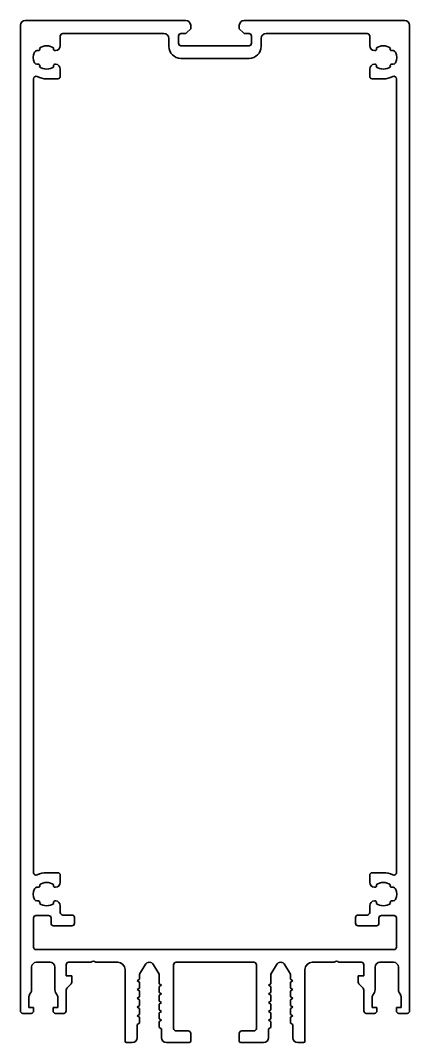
# Model space of a CAD drawing. Header units: millimetres. Extents: x -40 to 40, y 0 to 210.
import ezdxf

# ---------------------------------------------------------------- set-up
doc = ezdxf.new("R2010")
doc.units = ezdxf.units.MM
doc.layers.add('S03_AL_Kontur', color=7, linetype='Continuous', lineweight=35, true_color=0xffffff)

msp = doc.modelspace()

# ---------------------------------------------------------------- linework, layer by layer
at = {"layer": 'S03_AL_Kontur'}
for p, q in [((-39, 210), (-6, 210)), ((6, 210), (39, 210)), ((-40, 6.5), (-40, 209)), ((-5, 208.3), (-5.85, 207.45)), ((-5, 209), (-5, 208.3)), ((5, 208.3), (5, 209)), ((5.85, 207.45), (5, 208.3)), ((40, 209), (40, 6.5)), ((-31.8, 206.8), (-31.8, 204.8)), ((-10.5, 207.3), (-31.3, 207.3)), ((-9.5, 204.7), (-9.5, 206.3)), ((-7.5, 206.8), (-7.5, 205.3)), ((-6.21, 207.3), (-7, 207.3)), ((7, 207.3), (6.21, 207.3)), ((7.5, 205.3), (7.5, 206.8)), ((9.5, 206.3), (9.5, 204.7)), ((31.3, 207.3), (10.5, 207.3)), ((31.8, 204.8), (31.8, 206.8)), ((-36.29, 203.8), (-36.66, 203.8)), ((-32.8, 203.8), (-32.91, 203.8)), ((-7, 204.8), (7, 204.8)), ((32.91, 203.8), (32.8, 203.8)), ((36.66, 203.8), (36.29, 203.8)), ((7, 202.2), (-7, 202.2)), ((-36.66, 201), (-36.29, 201)), ((-32.91, 201), (-32.8, 201)), ((-31.8, 200), (-31.8, 198.5)), ((31.8, 198.5), (31.8, 200)), ((32.8, 201), (32.91, 201)), ((36.29, 201), (36.66, 201)), ((-37.3, 198.02), (-37.3, 34.88)), ((-32.3, 198), (-34.6, 198)), ((34.6, 198), (32.3, 198)), ((37.3, 34.88), (37.3, 198.02)), ((-34.6, 34.9), (-32.3, 34.9)), ((-31.8, 34.4), (-31.8, 32.9)), ((31.8, 32.9), (31.8, 34.4)), ((32.3, 34.9), (34.6, 34.9)), ((-36.29, 31.9), (-36.66, 31.9)), ((-32.8, 31.9), (-32.91, 31.9)), ((32.91, 31.9), (32.8, 31.9)), ((36.66, 31.9), (36.29, 31.9)), ((-36.66, 29.1), (-36.29, 29.1)), ((-32.91, 29.1), (-32.8, 29.1)), ((-31.8, 28.1), (-31.8, 26.7)), ((31.8, 26.7), (31.8, 28.1)), ((32.8, 29.1), (32.91, 29.1)), ((36.29, 29.1), (36.66, 29.1)), ((-37.3, 25.6), (-37.3, 19.6)), ((-34.2, 26.1), (-36.8, 26.1)), ((-33.7, 24.5), (-33.7, 25.6)), ((-31.3, 26.2), (-29.4, 26.2)), ((-28.9, 25.7), (-28.9, 24.5)), ((28.9, 24.5), (28.9, 25.7)), ((29.4, 26.2), (31.3, 26.2)), ((33.7, 25.6), (33.7, 24.5)), ((36.8, 26.1), (34.2, 26.1)), ((37.3, 19.6), (37.3, 25.6)), ((-29.4, 24), (-33.2, 24)), ((33.2, 24), (29.4, 24)), ((-36.8, 19.1), (36.8, 19.1)), ((-37.7, 15.5), (-37.7, 10.81)), ((-33.9, 16.5), (-36.7, 16.5)), ((-32.9, 10.81), (-32.9, 15.5)), ((-30.6, 16), (-30.6, 13.7)), ((-25.49, 16.5), (-30.1, 16.5)), ((-20, 16.5), (-24.51, 16.5)), ((-18.5, 0.3), (-18.5, 15)), ((-14.37, 16), (-15.5, 14.04)), ((-11.5, 14.04), (-12.63, 16)), ((-8.5, 16), (-8.5, 2.9)), ((8, 16.5), (-8, 16.5)), ((8.5, 2.9), (8.5, 16)), ((12.63, 16), (11.5, 14.04)), ((15.5, 14.04), (14.37, 16)), ((18.5, 15), (18.5, 0.3)), ((24.51, 16.5), (20, 16.5)), ((30.1, 16.5), (25.49, 16.5)), ((30.6, 13.7), (30.6, 16)), ((32.9, 15.5), (32.9, 10.81)), ((36.7, 16.5), (33.9, 16.5)), ((37.7, 10.81), (37.7, 15.5)), ((-30.6, 13.7), (-29.4, 13.7)), ((-29.4, 13.7), (-29.4, 12.61)), ((-15.5, 12.99), (-16, 12.7)), ((-16, 12.7), (-15.5, 12.41)), ((-15.5, 14.04), (-15.5, 12.99)), ((-11.5, 12.09), (-11.5, 14.04)), ((11.5, 14.04), (11.5, 12.09)), ((15.5, 12.99), (15.5, 14.04)), ((16, 12.7), (15.5, 12.99)), ((15.5, 12.41), (16, 12.7)), ((29.4, 12.61), (29.4, 13.7)), ((29.4, 13.7), (30.6, 13.7)), ((-30.6, 10.59), (-30.6, 6.5)), ((-29.69, 11.91), (-30.31, 11.29)), ((-15.5, 11.19), (-16, 10.9)), ((-16, 10.9), (-15.5, 10.61)), ((-15.5, 12.41), (-15.5, 11.19)), ((-15.5, 10.61), (-15.5, 9.39)), ((-11, 11.8), (-11.5, 12.09)), ((-11.5, 11.51), (-11, 11.8)), ((-11.5, 10.29), (-11.5, 11.51)), ((11.5, 12.09), (11, 11.8)), ((11, 11.8), (11.5, 11.51)), ((11.5, 11.51), (11.5, 10.29)), ((15.5, 11.19), (15.5, 12.41)), ((16, 10.9), (15.5, 11.19)), ((15.5, 10.61), (16, 10.9)), ((15.5, 9.39), (15.5, 10.61)), ((30.31, 11.29), (29.69, 11.91)), ((30.6, 6.5), (30.6, 10.59)), ((-38.3, 9.23), (-38.3, 7.2)), ((-37.83, 10.31), (-38.17, 9.73)), ((-32.43, 9.73), (-32.77, 10.31)), ((-32.3, 7.2), (-32.3, 9.23)), ((-15.5, 9.39), (-16, 9.1)), ((-16, 9.1), (-15.5, 8.81)), ((-15.5, 8.81), (-15.5, 7.59)), ((-11, 10), (-11.5, 10.29)), ((-11.5, 9.71), (-11, 10)), ((-11.5, 8.49), (-11.5, 9.71)), ((-11, 8.2), (-11.5, 8.49)), ((11.5, 10.29), (11, 10)), ((11, 10), (11.5, 9.71)), ((11.5, 8.49), (11, 8.2)), ((11.5, 9.71), (11.5, 8.49)), ((16, 9.1), (15.5, 9.39)), ((15.5, 8.81), (16, 9.1)), ((15.5, 7.59), (15.5, 8.81)), ((32.3, 9.23), (32.3, 7.2)), ((32.77, 10.31), (32.43, 9.73)), ((38.17, 9.73), (37.83, 10.31)), ((38.3, 7.2), (38.3, 9.23)), ((-38.3, 7.2), (-37.3, 7.2)), ((-37.3, 7.2), (-37.3, 6.5)), ((-33.3, 6.5), (-33.3, 7.2)), ((-33.3, 7.2), (-32.3, 7.2)), ((-15.5, 7.59), (-16, 7.3)), ((-16, 7.3), (-15.5, 7.01)), ((-15.5, 7.01), (-15.5, 5.79)), ((-11.5, 7.91), (-11, 8.2)), ((-11.5, 6.69), (-11.5, 7.91)), ((-11, 6.4), (-11.5, 6.69)), ((-11.5, 6.11), (-11, 6.4)), ((11, 8.2), (11.5, 7.91)), ((11.5, 6.69), (11, 6.4)), ((11, 6.4), (11.5, 6.11)), ((11.5, 7.91), (11.5, 6.69)), ((16, 7.3), (15.5, 7.59)), ((15.5, 7.01), (16, 7.3)), ((15.5, 5.79), (15.5, 7.01)), ((32.3, 7.2), (33.3, 7.2)), ((33.3, 7.2), (33.3, 6.5)), ((37.3, 6.5), (37.3, 7.2)), ((37.3, 7.2), (38.3, 7.2)), ((-37.8, 6), (-39.5, 6)), ((-31.1, 6), (-32.8, 6)), ((-15.5, 5.79), (-16, 5.5)), ((-16, 5.5), (-15.5, 5.21)), ((-15.5, 5.21), (-15.5, 3.99)), ((-11.5, 4.89), (-11.5, 6.11)), ((-11, 4.6), (-11.5, 4.89)), ((-11.5, 4.31), (-11, 4.6)), ((-11.5, 3.09), (-11.5, 4.31)), ((11.5, 4.89), (11, 4.6)), ((11, 4.6), (11.5, 4.31)), ((11.5, 6.11), (11.5, 4.89)), ((11.5, 4.31), (11.5, 3.09)), ((16, 5.5), (15.5, 5.79)), ((15.5, 5.21), (16, 5.5)), ((15.5, 3.99), (15.5, 5.21)), ((32.8, 6), (31.1, 6)), ((39.5, 6), (37.8, 6)), ((-15.5, 3.99), (-16, 3.7)), ((-16, 3.7), (-16, 1)), ((-11, 2.8), (-11.5, 3.09)), ((-11, 1), (-11, 2.8)), ((-8, 2.4), (-5.5, 2.4)), ((5.5, 2.4), (8, 2.4)), ((11.5, 3.09), (11, 2.8)), ((11, 2.8), (11, 1)), ((16, 3.7), (15.5, 3.99)), ((16, 1), (16, 3.7)), ((-17, 0), (-18.2, 0)), ((-5.3, 0), (-10, 0)), ((-5, 1.9), (-5, 0.3)), ((5, 0.3), (5, 1.9)), ((10, 0), (5.3, 0)), ((18.2, 0), (17, 0))]:
    msp.add_line(p, q, dxfattribs=at)
at = {"layer": 'S03_AL_Kontur', "extrusion": (0, 0, -1)}
for centre, radius, start, end in [((39, 209), 1, 360, 90), ((6, 209), 1, 90, 180), ((-6, 209), 1, 360, 90), ((-39, 209), 1, 90, 180), ((6.21, 207.8), 0.5, 225, 270), ((-6.21, 207.8), 0.5, 270, 315), ((36.29, 204.1), 0.3, 138.6828, 270), ((32.91, 204.1), 0.3, 270, 41.3172), ((32.8, 204.8), 1, 180, 270), ((7, 204.7), 2.5, 270, 0), ((-7, 204.7), 2.5, 180, 270), ((-32.8, 204.8), 1, 270, 0), ((-32.91, 204.1), 0.3, 138.6828, 270), ((-36.29, 204.1), 0.3, 270, 41.3172), ((36.29, 200.7), 0.3, 90, 221.3172), ((32.91, 200.7), 0.3, 318.6828, 90), ((32.8, 200), 1, 90, 180), ((-32.8, 200), 1, 0, 90), ((-32.91, 200.7), 0.3, 90, 221.3172), ((-36.29, 200.7), 0.3, 318.6828, 90), ((34.6, 202.4), 4.4, 270, 296.6782), ((32.3, 198.5), 0.5, 180, 270), ((-32.3, 198.5), 0.5, 270, 0), ((-34.6, 202.4), 4.4, 243.3218, 270), ((34.6, 30.5), 4.4, 63.3218, 90), ((32.3, 34.4), 0.5, 90, 180), ((-32.3, 34.4), 0.5, 360, 90), ((-34.6, 30.5), 4.4, 90, 116.6782), ((36.29, 32.2), 0.3, 138.6828, 270), ((32.91, 32.2), 0.3, 270, 41.3172), ((32.8, 32.9), 1, 180, 270), ((-32.8, 32.9), 1, 270, 0), ((-32.91, 32.2), 0.3, 138.6828, 270), ((-36.29, 32.2), 0.3, 270, 41.3172), ((36.29, 28.8), 0.3, 90, 221.3172), ((32.91, 28.8), 0.3, 318.6828, 90), ((32.8, 28.1), 1, 90, 180), ((-32.8, 28.1), 1, 0, 90), ((-32.91, 28.8), 0.3, 90, 221.3172), ((-36.29, 28.8), 0.3, 318.6828, 90), ((29.4, 25.7), 0.5, 90, 180), ((-29.4, 25.7), 0.5, 0, 90), ((33.2, 24.5), 0.5, 270, 360), ((29.4, 24.5), 0.5, 180, 270), ((-29.4, 24.5), 0.5, 270, 0), ((-33.2, 24.5), 0.5, 180, 270), ((30.4, 12.61), 1, 180, 225), ((-30.4, 12.61), 1, 315, 360), ((38.7, 10.81), 1, 180, 210), ((31.9, 10.81), 1, 330, 360), ((-31.9, 10.81), 1, 180, 210), ((-38.7, 10.81), 1, 330, 360), ((39.5, 6.5), 0.5, 270, 360), ((37.8, 6.5), 0.5, 180, 270), ((32.8, 6.5), 0.5, 270, 0), ((31.1, 6.5), 0.5, 180, 270), ((-31.1, 6.5), 0.5, 270, 0), ((-32.8, 6.5), 0.5, 180, 270), ((-37.8, 6.5), 0.5, 270, 0), ((-39.5, 6.5), 0.5, 180, 270), ((5.5, 1.9), 0.5, 90, 180), ((-5.5, 1.9), 0.5, 0, 90), ((18.2, 0.3), 0.3, 270, 360), ((17, 1), 1, 180, 270), ((10, 1), 1, 270, 0), ((5.3, 0.3), 0.3, 180, 270), ((-5.3, 0.3), 0.3, 270, 0), ((-10, 1), 1, 180, 270), ((-17, 1), 1, 270, 0), ((-18.2, 0.3), 0.3, 180, 270)]:
    msp.add_arc(centre, radius, start, end, dxfattribs=at)
at = {"layer": 'S03_AL_Kontur'}
for centre, radius, start, end in [((-31.3, 206.8), 0.5, 90, 180), ((-10.5, 206.3), 1, 0, 90), ((-7, 206.8), 0.5, 90, 180), ((7, 206.8), 0.5, 0, 90), ((10.5, 206.3), 1, 90, 180), ((31.3, 206.8), 0.5, 0, 90), ((-36.66, 203.3), 0.5, 90, 156.4218), ((-34.6, 202.4), 2.4, 52.2661, 127.7339), ((-7, 205.3), 0.5, 180, 270), ((7, 205.3), 0.5, 270, 0), ((34.6, 202.4), 2.4, 52.2661, 127.7339), ((36.66, 203.3), 0.5, 23.5782, 90), ((-34.6, 202.4), 2.75, 156.4218, 203.5782), ((34.6, 202.4), 2.75, 336.4218, 23.5782), ((-36.66, 201.5), 0.5, 203.5782, 270), ((-34.6, 202.4), 2.4, 232.2661, 307.7339), ((34.6, 202.4), 2.4, 232.2661, 307.7339), ((36.66, 201.5), 0.5, 270, 336.4218), ((-36.8, 198.02), 0.5, 63.3218, 180), ((36.8, 198.02), 0.5, 0, 116.6782), ((-36.8, 34.88), 0.5, 180, 296.6782), ((36.8, 34.88), 0.5, 243.3218, 360), ((-34.6, 30.5), 2.75, 156.4218, 203.5782), ((-36.66, 31.4), 0.5, 90, 156.4218), ((-34.6, 30.5), 2.4, 52.2661, 127.7339), ((34.6, 30.5), 2.4, 52.2661, 127.7339), ((36.66, 31.4), 0.5, 23.5782, 90), ((34.6, 30.5), 2.75, 336.4218, 23.5782), ((-36.66, 29.6), 0.5, 203.5782, 270), ((36.66, 29.6), 0.5, 270, 336.4218), ((-34.6, 30.5), 2.4, 232.2661, 307.7339), ((34.6, 30.5), 2.4, 232.2661, 307.7339), ((-36.8, 25.6), 0.5, 90, 180), ((-34.2, 25.6), 0.5, 0, 90), ((-31.3, 26.7), 0.5, 180, 270), ((31.3, 26.7), 0.5, 270, 0), ((34.2, 25.6), 0.5, 90, 180), ((36.8, 25.6), 0.5, 0, 90), ((-36.8, 19.6), 0.5, 180, 270), ((36.8, 19.6), 0.5, 270, 0), ((-36.7, 15.5), 1, 90, 180), ((-33.9, 15.5), 1, 0, 90), ((-30.1, 16), 0.5, 90, 180), ((-25, 16), 0.7, 45.5847, 134.4153), ((-20, 15), 1.5, 360, 90), ((-13.5, 15.5), 1, 30, 150), ((-8, 16), 0.5, 90, 180), ((8, 16), 0.5, 0, 90), ((13.5, 15.5), 1, 30, 150), ((20, 15), 1.5, 90, 180), ((25, 16), 0.7, 45.5847, 134.4153), ((30.1, 16), 0.5, 360, 90), ((33.9, 15.5), 1, 90, 180), ((36.7, 15.5), 1, 0, 90), ((-29.6, 10.59), 1, 135, 180), ((29.6, 10.59), 1, 0, 45), ((-37.3, 9.23), 1, 150, 180), ((-33.3, 9.23), 1, 0, 30), ((33.3, 9.23), 1, 150, 180), ((37.3, 9.23), 1, 0, 30), ((-8, 2.9), 0.5, 180, 270), ((8, 2.9), 0.5, 270, 0)]:
    msp.add_arc(centre, radius, start, end, dxfattribs=at)

doc.saveas('drawing.dxf')
